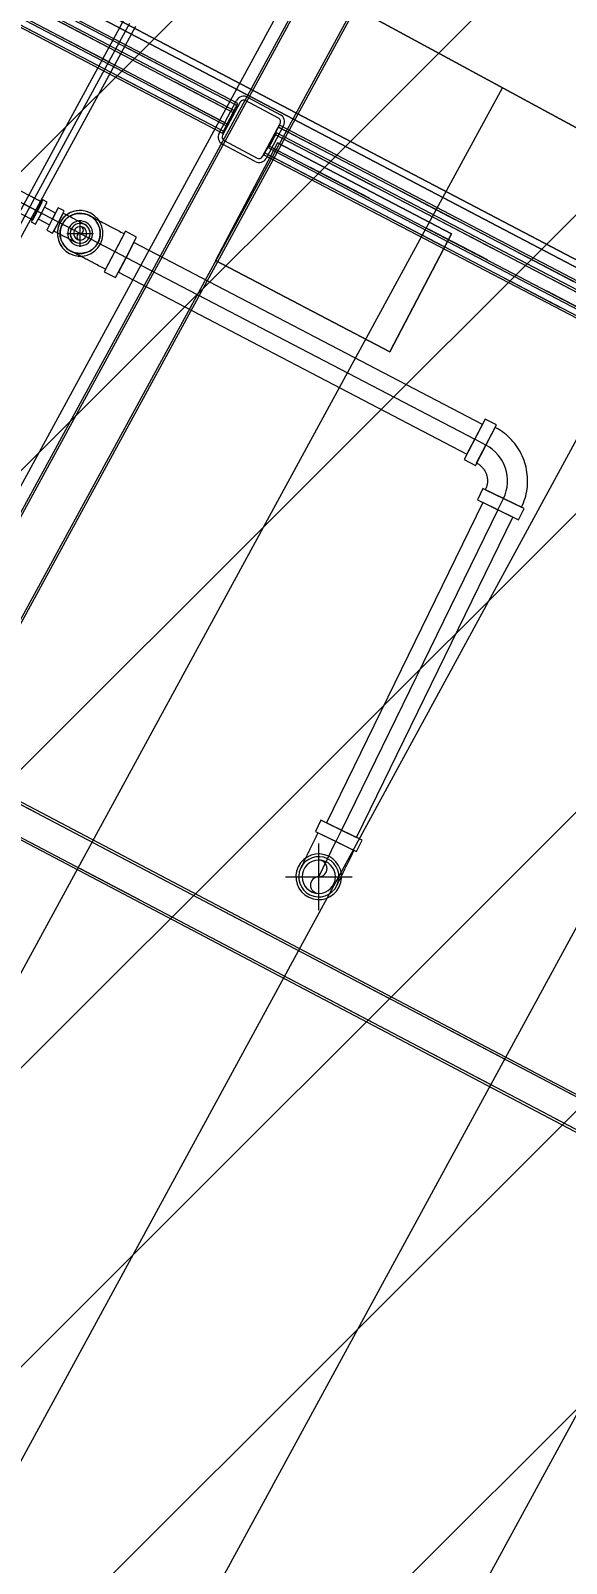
# Model space of a CAD drawing. Header units: metres. Extents: x -207 to 292, y -187 to 169.
# Drawn here: x 12.153 to 12.957, y 96.706 to 99.01 of the extents above; entities that cross this region are included whole.
import ezdxf

# ---------------------------------------------------------------- set-up
doc = ezdxf.new("R2010")
doc.units = ezdxf.units.M
doc.linetypes.add('Hidden', pattern=[0.007144, 0.004763, -0.002381])
for name, color, linetype, lineweight in [('A-FLOR', 7, 'Continuous', 9), ('A-ROOF', 7, 'Continuous', 9), ('A-ROOF-PATT', 7, 'Continuous', 9), ('E-ELEC-EQPM', 7, 'Continuous', 9), ('I-WALL', 7, 'Continuous', 9), ('P-PIPE', 7, 'Continuous', 9), ('P-PIPE-CNTR', 7, 'Continuous', 9), ('S-BEAM', 7, 'Continuous', 9), ('S-COLS', 7, 'Continuous', 9)]:
    doc.layers.add(name, color=color, linetype=linetype, lineweight=lineweight)
doc.layers.add('PR10-ARQ-PL-001-Emplazamiento-C-1_dwg', color=7, linetype='Continuous', lineweight=9, true_color=0x767676)
doc.layers.add('TEXTO', color=5, linetype='Continuous', lineweight=9, true_color=0x0000ff)
doc.styles.add('Arial', font='arial.ttf', dxfattribs={"height": 1.792988})

# ---------------------------------------------------------------- blocks, each defined once
blk = doc.blocks.new('FCA_N_Columna de acero - 80 x 80 mm-2117978-PLANTA EMPLAZAMIENTO ACTUALIZADO')
at = {"layer": 'S-COLS'}
for p, q in [((-0.04, -0.028), (-0.04, 0.028)), ((-0.04, -0.028), (-0.04, 0.028)), ((-0.034, 0.028), (-0.034, -0.028)), ((-0.034, 0.028), (-0.034, -0.028)), ((-0.028, 0.04), (0.028, 0.04)), ((-0.028, 0.04), (0.028, 0.04)), ((0.028, 0.034), (-0.028, 0.034)), ((0.028, 0.034), (-0.028, 0.034)), ((0.034, -0.028), (0.034, 0.028)), ((0.034, -0.028), (0.034, 0.028)), ((0.04, 0.028), (0.04, -0.028)), ((0.04, 0.028), (0.04, -0.028)), ((-0.028, -0.034), (0.028, -0.034)), ((-0.028, -0.034), (0.028, -0.034)), ((0.028, -0.04), (-0.028, -0.04)), ((0.028, -0.04), (-0.028, -0.04))]:
    blk.add_line(p, q, dxfattribs=at)
for centre, radius, start, end in [((-0.028, 0.028), 0.012, 90, 180), ((-0.028, 0.028), 0.012, 90, 180), ((-0.028, 0.028), 0.006, 90, 180), ((-0.028, 0.028), 0.006, 90, 180), ((0.028, 0.028), 0.012, 360, 90), ((0.028, 0.028), 0.012, 360, 90), ((0.028, 0.028), 0.006, 360, 90), ((0.028, 0.028), 0.006, 360, 90), ((-0.028, -0.028), 0.012, 180, 270), ((-0.028, -0.028), 0.012, 180, 270), ((-0.028, -0.028), 0.006, 180, 270), ((-0.028, -0.028), 0.006, 180, 270), ((0.028, -0.028), 0.012, 270, 360), ((0.028, -0.028), 0.006, 270, 360), ((0.028, -0.028), 0.012, 270, 360), ((0.028, -0.028), 0.006, 270, 360)]:
    blk.add_arc(centre, radius, start, end, dxfattribs=at)
blk = doc.blocks.new('M_HSS Rectangular - HSS50_8X25_4X3_2-2119583-PLANTA EMPLAZAMIENTO ACTUALIZADO')
at = {"layer": 'S-BEAM'}
for p, q in [((1.1933, 0.0127), (-1.1918, 0.0127)), ((-1.1918, 0.0127), (-1.1918, 0.00634)), ((-1.1918, 0.0127), (-1.1918, 0.00634)), ((1.1933, 0.00952), (-1.1918, 0.00952)), ((-1.1918, 0.00634), (-1.1918, 0.00952)), ((-1.1918, 0.00634), (-1.1918, 0.00952)), ((-1.1918, -0.00634), (-1.1918, 0.00634)), ((-1.1918, 0.00634), (-1.1918, -0.00634)), ((-1.1918, 0.00634), (-1.1918, -0.00634)), ((-1.1918, -0.00634), (-1.1918, 0.00634)), ((1.1933, 0.00634), (1.1933, 0.0127)), ((1.1933, 0.00634), (1.1933, 0.0127)), ((1.1933, 0.00952), (1.1933, 0.00634)), ((1.1933, 0.00952), (1.1933, 0.00634)), ((1.1933, -0.00634), (1.1933, 0.00634)), ((1.1933, 0.00634), (1.1933, -0.00634)), ((1.1933, 0.00634), (1.1933, -0.00634)), ((1.1933, -0.00634), (1.1933, 0.00634)), ((-1.1918, -0.00634), (-1.1918, -0.0127)), ((-1.1918, -0.00634), (-1.1918, -0.0127)), ((-1.1918, -0.00952), (-1.1918, -0.00634)), ((-1.1918, -0.00952), (-1.1918, -0.00634)), ((-1.1918, -0.00952), (1.1933, -0.00952)), ((-1.1918, -0.0127), (1.1933, -0.0127)), ((1.1933, -0.0127), (1.1933, -0.00634)), ((1.1933, -0.0127), (1.1933, -0.00634)), ((1.1933, -0.00634), (1.1933, -0.00952)), ((1.1933, -0.00634), (1.1933, -0.00952))]:
    blk.add_line(p, q, dxfattribs=at)
at = {"layer": 'S-BEAM', "linetype": 'Hidden'}
for p, q in [((1.1933, 0.00952), (-1.1918, 0.00952)), ((1.1933, -0.00952), (-1.1918, -0.00952))]:
    blk.add_line(p, q, dxfattribs=at)
blk = doc.blocks.new('M_HSS Rectangular - HSS50_8X25_4X3_2-2119609-PLANTA EMPLAZAMIENTO ACTUALIZADO')
at = {"layer": 'S-BEAM'}
for p, q in [((1.18535, 0.0127), (-1.18385, 0.0127)), ((-1.18385, 0.0127), (-1.18385, 0.00634)), ((-1.18385, 0.0127), (-1.18385, 0.00634)), ((1.18535, 0.00952), (-1.18385, 0.00952)), ((-1.18385, 0.00634), (-1.18385, 0.00952)), ((-1.18385, 0.00634), (-1.18385, 0.00952)), ((-1.18385, -0.00634), (-1.18385, 0.00634)), ((-1.18385, 0.00634), (-1.18385, -0.00634)), ((-1.18385, 0.00634), (-1.18385, -0.00634)), ((-1.18385, -0.00634), (-1.18385, 0.00634)), ((1.18535, 0.00634), (1.18535, 0.0127)), ((1.18535, 0.00634), (1.18535, 0.0127)), ((1.18535, 0.00952), (1.18535, 0.00634)), ((1.18535, 0.00952), (1.18535, 0.00634)), ((1.18535, -0.00634), (1.18535, 0.00634)), ((1.18535, 0.00634), (1.18535, -0.00634)), ((1.18535, 0.00634), (1.18535, -0.00634)), ((1.18535, -0.00634), (1.18535, 0.00634)), ((-1.18385, -0.00634), (-1.18385, -0.0127)), ((-1.18385, -0.00634), (-1.18385, -0.0127)), ((-1.18385, -0.00952), (-1.18385, -0.00634)), ((-1.18385, -0.00952), (-1.18385, -0.00634)), ((-1.18385, -0.00952), (1.18535, -0.00952)), ((-1.18385, -0.0127), (1.18535, -0.0127)), ((1.18535, -0.0127), (1.18535, -0.00634)), ((1.18535, -0.0127), (1.18535, -0.00634)), ((1.18535, -0.00634), (1.18535, -0.00952)), ((1.18535, -0.00634), (1.18535, -0.00952))]:
    blk.add_line(p, q, dxfattribs=at)
at = {"layer": 'S-BEAM', "linetype": 'Hidden'}
for p, q in [((1.18535, 0.00952), (-1.18385, 0.00952)), ((1.18535, -0.00952), (-1.18385, -0.00952))]:
    blk.add_line(p, q, dxfattribs=at)
blk = doc.blocks.new('M_HSS Rectangular - HSS50_8X25_4X3_2-2119649-PLANTA EMPLAZAMIENTO ACTUALIZADO')
at = {"layer": 'S-BEAM'}
for p, q in [((1.18005, 0.0127), (-1.17855, 0.0127)), ((-1.17855, 0.0127), (-1.17855, 0.00634)), ((-1.17855, 0.0127), (-1.17855, 0.00634)), ((1.18005, 0.00952), (-1.17855, 0.00952)), ((-1.17855, 0.00634), (-1.17855, 0.00952)), ((-1.17855, 0.00634), (-1.17855, 0.00952)), ((-1.17855, -0.00634), (-1.17855, 0.00634)), ((-1.17855, 0.00634), (-1.17855, -0.00634)), ((-1.17855, 0.00634), (-1.17855, -0.00634)), ((-1.17855, -0.00634), (-1.17855, 0.00634)), ((1.18005, 0.00634), (1.18005, 0.0127)), ((1.18005, 0.00634), (1.18005, 0.0127)), ((1.18005, 0.00952), (1.18005, 0.00634)), ((1.18005, 0.00952), (1.18005, 0.00634)), ((1.18005, -0.00634), (1.18005, 0.00634)), ((1.18005, 0.00634), (1.18005, -0.00634)), ((1.18005, 0.00634), (1.18005, -0.00634)), ((1.18005, -0.00634), (1.18005, 0.00634)), ((-1.17855, -0.00634), (-1.17855, -0.0127)), ((-1.17855, -0.00634), (-1.17855, -0.0127)), ((-1.17855, -0.00952), (-1.17855, -0.00634)), ((-1.17855, -0.00952), (-1.17855, -0.00634)), ((-1.17855, -0.00952), (1.18005, -0.00952)), ((-1.17855, -0.0127), (1.18005, -0.0127)), ((1.18005, -0.0127), (1.18005, -0.00634)), ((1.18005, -0.0127), (1.18005, -0.00634)), ((1.18005, -0.00634), (1.18005, -0.00952)), ((1.18005, -0.00634), (1.18005, -0.00952))]:
    blk.add_line(p, q, dxfattribs=at)
at = {"layer": 'S-BEAM', "linetype": 'Hidden'}
for p, q in [((1.18005, 0.00952), (-1.17855, 0.00952)), ((1.18005, -0.00952), (-1.17855, -0.00952))]:
    blk.add_line(p, q, dxfattribs=at)
blk = doc.blocks.new('M_HSS Rectangular - 8 x 8 cm-2120033-PLANTA EMPLAZAMIENTO ACTUALIZADO')
at = {"layer": 'S-BEAM'}
for p, q in [((10.4025, 100.2494), (9.2461, 98.122)), ((10.4026, 100.2563), (9.2462, 98.1289)), ((10.3997, 100.2509), (10.4026, 100.2563)), ((10.4054, 100.2548), (10.4025, 100.2494)), ((10.4675, 100.2214), (10.4084, 100.2535)), ((10.4085, 100.2538), (10.4676, 100.2216)), ((10.4641, 100.2152), (10.405, 100.2474)), ((10.4052, 100.2476), (10.4643, 100.2155)), ((9.3108, 98.0869), (10.4672, 100.2142)), ((9.3165, 98.0907), (10.4729, 100.2181)), ((10.4672, 100.2142), (10.4701, 100.2196)), ((10.4729, 100.2181), (10.47, 100.2127)), ((9.2462, 98.1289), (9.2433, 98.1236)), ((9.2461, 98.122), (9.249, 98.1274)), ((9.2486, 98.12), (9.3077, 98.0879)), ((9.3079, 98.0881), (9.2488, 98.1203)), ((9.252, 98.1261), (9.3111, 98.094)), ((9.3112, 98.0943), (9.2521, 98.1264)), ((9.3137, 98.0922), (9.3108, 98.0869)), ((9.3136, 98.0853), (9.3165, 98.0907))]:
    blk.add_line(p, q, dxfattribs=at)
for centre, major_axis, start_param, end_param in [((10.4053, 100.2479), (-0.00559, 0.00304), 0, 1.570796), ((10.4053, 100.2479), (-0.00279, 0.00152), 0, 1.570796), ((10.4082, 100.2532), (-0.00559, 0.00304), 4.712389, 6.283185), ((10.4082, 100.2532), (-0.00279, 0.00152), 4.712389, 6.283185), ((10.4644, 100.2157), (-0.00559, 0.00304), 1.570796, 3.141593), ((10.4644, 100.2157), (-0.00279, 0.00152), 1.570796, 3.141593), ((10.4673, 100.2211), (-0.00279, 0.00152), 3.141593, 4.712389), ((10.4673, 100.2211), (-0.00559, 0.00304), 3.141593, 4.712389), ((9.2489, 98.1205), (-0.00559, 0.00304), 0, 1.570796), ((9.2489, 98.1205), (-0.00279, 0.00152), 0, 1.570796), ((9.2518, 98.1259), (-0.00559, 0.00304), 4.712389, 6.283185), ((9.2518, 98.1259), (-0.00279, 0.00152), 4.712389, 6.283185), ((9.308, 98.0884), (-0.00559, 0.00304), 1.570796, 3.141593), ((9.308, 98.0884), (-0.00279, 0.00152), 1.570796, 3.141593), ((9.3109, 98.0938), (-0.00279, 0.00152), 3.141593, 4.712389), ((9.3109, 98.0938), (-0.00559, 0.00304), 3.141593, 4.712389)]:
    blk.add_ellipse(centre, major_axis=major_axis, ratio=0.090789, start_param=start_param, end_param=end_param, dxfattribs=at)
blk = doc.blocks.new('M_HSS Rectangular - 5 x 5 cm-2120838-PLANTA EMPLAZAMIENTO ACTUALIZADO')
at = {"layer": 'S-BEAM'}
for p, q in [((1.18525, 0.025), (-1.18375, 0.025)), ((-1.18375, 0.025), (-1.18375, 0.01864)), ((-1.18375, 0.025), (-1.18375, 0.01864)), ((1.18525, 0.01864), (1.18525, 0.025)), ((1.18525, 0.01864), (1.18525, 0.025)), ((1.18525, 0.02182), (-1.18375, 0.02182)), ((-1.18375, 0.01864), (-1.18375, 0.02182)), ((-1.18375, 0.01864), (-1.18375, 0.02182)), ((-1.18375, -0.01864), (-1.18375, 0.01864)), ((-1.18375, 0.01864), (-1.18375, -0.01864)), ((-1.18375, 0.01864), (-1.18375, -0.01864)), ((-1.18375, -0.01864), (-1.18375, 0.01864)), ((1.18525, 0.02182), (1.18525, 0.01864)), ((1.18525, 0.02182), (1.18525, 0.01864)), ((1.18525, -0.01864), (1.18525, 0.01864)), ((1.18525, 0.01864), (1.18525, -0.01864)), ((1.18525, 0.01864), (1.18525, -0.01864)), ((1.18525, -0.01864), (1.18525, 0.01864)), ((-1.18375, -0.01864), (-1.18375, -0.025)), ((-1.18375, -0.01864), (-1.18375, -0.025)), ((-1.18375, -0.02182), (-1.18375, -0.01864)), ((-1.18375, -0.02182), (-1.18375, -0.01864)), ((-1.18375, -0.02182), (1.18525, -0.02182)), ((1.18525, -0.025), (1.18525, -0.01864)), ((1.18525, -0.025), (1.18525, -0.01864)), ((1.18525, -0.01864), (1.18525, -0.02182)), ((1.18525, -0.01864), (1.18525, -0.02182)), ((-1.18375, -0.025), (1.18525, -0.025))]:
    blk.add_line(p, q, dxfattribs=at)
at = {"layer": 'S-BEAM', "linetype": 'Hidden'}
for p, q in [((1.18525, 0.02182), (-1.18375, 0.02182)), ((1.18525, -0.02182), (-1.18375, -0.02182))]:
    blk.add_line(p, q, dxfattribs=at)
blk = doc.blocks.new('M_HSS Rectangular - 5 x 5 cm-2120839-PLANTA EMPLAZAMIENTO ACTUALIZADO')
at = {"layer": 'S-BEAM'}
for p, q in [((1.1932, 0.025), (-1.1917, 0.025)), ((-1.1917, 0.025), (-1.1917, 0.01864)), ((-1.1917, 0.025), (-1.1917, 0.01864)), ((1.1932, 0.01864), (1.1932, 0.025)), ((1.1932, 0.01864), (1.1932, 0.025)), ((1.1932, 0.02182), (-1.1917, 0.02182)), ((-1.1917, 0.01864), (-1.1917, 0.02182)), ((-1.1917, 0.01864), (-1.1917, 0.02182)), ((-1.1917, -0.01864), (-1.1917, 0.01864)), ((-1.1917, 0.01864), (-1.1917, -0.01864)), ((-1.1917, 0.01864), (-1.1917, -0.01864)), ((-1.1917, -0.01864), (-1.1917, 0.01864)), ((1.1932, 0.02182), (1.1932, 0.01864)), ((1.1932, 0.02182), (1.1932, 0.01864)), ((1.1932, -0.01864), (1.1932, 0.01864)), ((1.1932, 0.01864), (1.1932, -0.01864)), ((1.1932, 0.01864), (1.1932, -0.01864)), ((1.1932, -0.01864), (1.1932, 0.01864)), ((-1.1917, -0.01864), (-1.1917, -0.025)), ((-1.1917, -0.01864), (-1.1917, -0.025)), ((-1.1917, -0.02182), (-1.1917, -0.01864)), ((-1.1917, -0.02182), (-1.1917, -0.01864)), ((-1.1917, -0.02182), (1.1932, -0.02182)), ((1.1932, -0.025), (1.1932, -0.01864)), ((1.1932, -0.025), (1.1932, -0.01864)), ((1.1932, -0.01864), (1.1932, -0.02182)), ((1.1932, -0.01864), (1.1932, -0.02182)), ((-1.1917, -0.025), (1.1932, -0.025))]:
    blk.add_line(p, q, dxfattribs=at)
at = {"layer": 'S-BEAM', "linetype": 'Hidden'}
for p, q in [((1.1932, 0.02182), (-1.1917, 0.02182)), ((1.1932, -0.02182), (-1.1917, -0.02182))]:
    blk.add_line(p, q, dxfattribs=at)
blk = doc.blocks.new('M_HSS Rectangular - 5 x 5 cm-2120841-PLANTA EMPLAZAMIENTO ACTUALIZADO')
at = {"layer": 'S-BEAM'}
for p, q in [((1.17995, 0.025), (-1.17855, 0.025)), ((-1.17855, 0.025), (-1.17855, 0.01864)), ((-1.17855, 0.025), (-1.17855, 0.01864)), ((1.17995, 0.01864), (1.17995, 0.025)), ((1.17995, 0.01864), (1.17995, 0.025)), ((1.17995, 0.02182), (-1.17855, 0.02182)), ((-1.17855, 0.01864), (-1.17855, 0.02182)), ((-1.17855, 0.01864), (-1.17855, 0.02182)), ((-1.17855, -0.01864), (-1.17855, 0.01864)), ((-1.17855, 0.01864), (-1.17855, -0.01864)), ((-1.17855, 0.01864), (-1.17855, -0.01864)), ((-1.17855, -0.01864), (-1.17855, 0.01864)), ((1.17995, 0.02182), (1.17995, 0.01864)), ((1.17995, 0.02182), (1.17995, 0.01864)), ((1.17995, -0.01864), (1.17995, 0.01864)), ((1.17995, 0.01864), (1.17995, -0.01864)), ((1.17995, 0.01864), (1.17995, -0.01864)), ((1.17995, -0.01864), (1.17995, 0.01864)), ((-1.17855, -0.01864), (-1.17855, -0.025)), ((-1.17855, -0.01864), (-1.17855, -0.025)), ((-1.17855, -0.02182), (-1.17855, -0.01864)), ((-1.17855, -0.02182), (-1.17855, -0.01864)), ((-1.17855, -0.02182), (1.17995, -0.02182)), ((1.17995, -0.025), (1.17995, -0.01864)), ((1.17995, -0.025), (1.17995, -0.01864)), ((1.17995, -0.01864), (1.17995, -0.02182)), ((1.17995, -0.01864), (1.17995, -0.02182)), ((-1.17855, -0.025), (1.17995, -0.025))]:
    blk.add_line(p, q, dxfattribs=at)
at = {"layer": 'S-BEAM', "linetype": 'Hidden'}
for p, q in [((1.17995, 0.02182), (-1.17855, 0.02182)), ((1.17995, -0.02182), (-1.17855, -0.02182))]:
    blk.add_line(p, q, dxfattribs=at)
blk = doc.blocks.new('M_HSS Rectangular - 5 x 5 cm-2120751-PLANTA EMPLAZAMIENTO ACTUALIZADO')
at = {"layer": 'S-BEAM'}
for p, q in [((1.21435, 0.025), (-1.21435, 0.025)), ((-1.21435, 0.025), (-1.21435, 0.01864)), ((-1.21435, 0.025), (-1.21435, 0.01864)), ((1.21435, 0.01864), (1.21435, 0.025)), ((1.21435, 0.01864), (1.21435, 0.025)), ((1.21435, 0.02182), (-1.21435, 0.02182)), ((-1.21435, 0.01864), (-1.21435, 0.02182)), ((-1.21435, 0.01864), (-1.21435, 0.02182)), ((-1.21435, -0.01864), (-1.21435, 0.01864)), ((-1.21435, 0.01864), (-1.21435, -0.01864)), ((-1.21435, 0.01864), (-1.21435, -0.01864)), ((-1.21435, -0.01864), (-1.21435, 0.01864)), ((1.21435, 0.02182), (1.21435, 0.01864)), ((1.21435, 0.02182), (1.21435, 0.01864)), ((1.21435, -0.01864), (1.21435, 0.01864)), ((1.21435, 0.01864), (1.21435, -0.01864)), ((1.21435, 0.01864), (1.21435, -0.01864)), ((1.21435, -0.01864), (1.21435, 0.01864)), ((-1.21435, -0.01864), (-1.21435, -0.025)), ((-1.21435, -0.01864), (-1.21435, -0.025)), ((-1.21435, -0.02182), (-1.21435, -0.01864)), ((-1.21435, -0.02182), (-1.21435, -0.01864)), ((-1.21435, -0.02182), (1.21435, -0.02182)), ((1.21435, -0.025), (1.21435, -0.01864)), ((1.21435, -0.025), (1.21435, -0.01864)), ((1.21435, -0.01864), (1.21435, -0.02182)), ((1.21435, -0.01864), (1.21435, -0.02182)), ((-1.21435, -0.025), (1.21435, -0.025))]:
    blk.add_line(p, q, dxfattribs=at)
at = {"layer": 'S-BEAM', "linetype": 'Hidden'}
for p, q in [((1.21435, 0.02182), (-1.21435, 0.02182)), ((1.21435, -0.02182), (-1.21435, -0.02182))]:
    blk.add_line(p, q, dxfattribs=at)
blk = doc.blocks.new('Plastico - Codo - PL - Codo-V78-PLANTA EMPLAZAMIENTO ACTUALIZADO')
at = {"layer": 'P-PIPE'}
for p, q in [((12.1942, 98.7432), (12.1855, 98.7266)), ((12.203, 98.7386), (12.1942, 98.7432)), ((12.1943, 98.7219), (12.203, 98.7386)), ((12.2013, 98.7352), (12.1943, 98.7219)), ((12.1855, 98.7266), (12.1768, 98.7099)), ((12.1768, 98.7099), (12.1856, 98.7053)), ((12.1856, 98.7053), (12.1943, 98.7219)), ((12.1943, 98.7219), (12.1874, 98.7087))]:
    blk.add_line(p, q, dxfattribs=at)
at = {"layer": 'P-PIPE', "flags": 128}
for points in [[(12.2339, 98.7181), (12.2339, 98.7181), (12.2338, 98.7182), (12.2337, 98.7183), (12.2335, 98.7183), (12.2332, 98.7185), (12.233, 98.7186), (12.2326, 98.7188), (12.2322, 98.719), (12.2318, 98.7192), (12.2313, 98.7195), (12.2308, 98.7198), (12.2302, 98.7201), (12.2296, 98.7204), (12.2289, 98.7207), (12.2282, 98.7211), (12.2274, 98.7215), (12.2266, 98.7219), (12.2258, 98.7224), (12.2249, 98.7228), (12.224, 98.7233), (12.223, 98.7238), (12.2221, 98.7243), (12.221, 98.7249), (12.22, 98.7254), (12.2189, 98.726), (12.2178, 98.7265), (12.2166, 98.7271), (12.2155, 98.7278), (12.2143, 98.7284), (12.2131, 98.729), (12.2119, 98.7296), (12.2106, 98.7303), (12.2094, 98.7309), (12.2081, 98.7316), (12.2068, 98.7323), (12.2055, 98.733), (12.2042, 98.7336), (12.2029, 98.7343), (12.2016, 98.735), (12.2013, 98.7352)], [(12.1874, 98.7087), (12.1887, 98.708), (12.19, 98.7073), (12.1913, 98.7066), (12.1926, 98.706), (12.1939, 98.7053), (12.1952, 98.7046), (12.1964, 98.704), (12.1977, 98.7033), (12.1989, 98.7027), (12.2001, 98.702), (12.2013, 98.7014), (12.2025, 98.7008), (12.2036, 98.7002), (12.2047, 98.6996), (12.2058, 98.6991), (12.2069, 98.6985), (12.2079, 98.698), (12.2089, 98.6974), (12.2099, 98.6969), (12.2108, 98.6964), (12.2117, 98.696), (12.2126, 98.6955), (12.2134, 98.6951), (12.2141, 98.6947), (12.2149, 98.6943), (12.2156, 98.694), (12.2162, 98.6936), (12.2168, 98.6933), (12.2173, 98.693), (12.2178, 98.6928), (12.2183, 98.6926), (12.2187, 98.6923), (12.219, 98.6922), (12.2193, 98.692), (12.2196, 98.6919), (12.2198, 98.6918), (12.2199, 98.6917), (12.22, 98.6917), (12.22, 98.6916)]]:
    blk.add_lwpolyline(points, dxfattribs=at)
at = {"layer": 'P-PIPE'}
for radius, start, end in [(0.0188, 152.4113, 332.4113), (0.0188, 152.4113, 332.4113), (0.0188, 332.4113, 152.4113), (0.0188, 332.4113, 152.4113), (0.015, 152.4113, 332.4113), (0.0149, 332.4113, 152.4113)]:
    blk.add_arc((12.227, 98.7049), radius, start, end, dxfattribs=at)
blk = doc.blocks.new('Plastico - Codo - PL - Codo-2167940-PLANTA EMPLAZAMIENTO ACTUALIZADO')
at = {"layer": 'P-PIPE'}
for p, q in [((12.2949, 98.7081), (12.279, 98.6777)), ((12.3118, 98.6993), (12.2949, 98.7081)), ((12.293, 98.7044), (12.279, 98.6777)), ((12.2959, 98.6688), (12.3118, 98.6993)), ((12.279, 98.6777), (12.2631, 98.6473)), ((12.279, 98.6777), (12.2651, 98.6509)), ((12.28, 98.6384), (12.2959, 98.6688)), ((12.2631, 98.6473), (12.28, 98.6384))]:
    blk.add_line(p, q, dxfattribs=at)
at = {"layer": 'P-PIPE', "flags": 128}
for points in [[(12.2002, 98.7188), (12.2008, 98.7199), (12.2014, 98.7209), (12.2021, 98.7219), (12.2028, 98.7229), (12.2035, 98.7239), (12.2043, 98.7248), (12.2051, 98.7257), (12.206, 98.7265), (12.2069, 98.7274), (12.2078, 98.7282), (12.2087, 98.7289), (12.2097, 98.7296), (12.2107, 98.7303), (12.2117, 98.7309), (12.2128, 98.7315), (12.2139, 98.732), (12.215, 98.7326), (12.2161, 98.733), (12.2172, 98.7334), (12.2184, 98.7338), (12.2195, 98.7341), (12.2207, 98.7344), (12.2219, 98.7346), (12.2231, 98.7348), (12.2243, 98.7349), (12.2255, 98.735), (12.2267, 98.735), (12.2279, 98.735), (12.2291, 98.735), (12.2303, 98.7349), (12.2315, 98.7347), (12.2327, 98.7345), (12.2339, 98.7342), (12.235, 98.7339), (12.2362, 98.7336), (12.2373, 98.7332), (12.2385, 98.7328), (12.2396, 98.7323), (12.2406, 98.7318), (12.2409, 98.7316)], [(12.2409, 98.7316), (12.242, 98.731), (12.243, 98.7304), (12.244, 98.7297), (12.245, 98.729), (12.246, 98.7283), (12.2469, 98.7275), (12.2478, 98.7267), (12.2486, 98.7259), (12.2495, 98.725), (12.2502, 98.7241), (12.251, 98.7231), (12.2517, 98.7221), (12.2524, 98.7211), (12.253, 98.7201), (12.2536, 98.7191), (12.2541, 98.718), (12.2546, 98.7169), (12.2551, 98.7158), (12.2555, 98.7146), (12.2559, 98.7135), (12.2562, 98.7123), (12.2565, 98.7111), (12.2567, 98.71), (12.2569, 98.7088), (12.257, 98.7076), (12.2571, 98.7064), (12.2571, 98.7052), (12.2571, 98.704), (12.2571, 98.7027), (12.2569, 98.7015), (12.2568, 98.7004), (12.2566, 98.6992), (12.2563, 98.698), (12.256, 98.6968), (12.2557, 98.6957), (12.2553, 98.6945), (12.2549, 98.6934), (12.2544, 98.6923), (12.2539, 98.6912), (12.2537, 98.6909)], [(12.2409, 98.7316), (12.241, 98.7316), (12.2411, 98.7315), (12.2413, 98.7314), (12.2416, 98.7313), (12.242, 98.7311), (12.2424, 98.7308), (12.243, 98.7306), (12.2436, 98.7302), (12.2443, 98.7299), (12.245, 98.7295), (12.2459, 98.729), (12.2468, 98.7285), (12.2478, 98.728), (12.2489, 98.7275), (12.25, 98.7269), (12.2512, 98.7262), (12.2525, 98.7256), (12.2539, 98.7249), (12.2553, 98.7241), (12.2567, 98.7234), (12.2583, 98.7226), (12.2598, 98.7217), (12.2615, 98.7209), (12.2631, 98.72), (12.2649, 98.7191), (12.2666, 98.7182), (12.2685, 98.7172), (12.2703, 98.7163), (12.2722, 98.7153), (12.2741, 98.7143), (12.2761, 98.7132), (12.2781, 98.7122), (12.2801, 98.7112), (12.2821, 98.7101), (12.2842, 98.709), (12.2862, 98.708), (12.2883, 98.7069), (12.2904, 98.7058), (12.2924, 98.7047), (12.293, 98.7044)], [(12.213, 98.6781), (12.2119, 98.6787), (12.2109, 98.6793), (12.2099, 98.68), (12.2089, 98.6807), (12.208, 98.6815), (12.207, 98.6822), (12.2062, 98.683), (12.2053, 98.6839), (12.2045, 98.6848), (12.2037, 98.6857), (12.2029, 98.6866), (12.2022, 98.6876), (12.2016, 98.6886), (12.2009, 98.6896), (12.2003, 98.6907), (12.1998, 98.6918), (12.1993, 98.6929), (12.1988, 98.694), (12.1984, 98.6951), (12.1981, 98.6963), (12.1977, 98.6974), (12.1975, 98.6986), (12.1972, 98.6998), (12.1971, 98.701), (12.1969, 98.7022), (12.1968, 98.7034), (12.1968, 98.7046), (12.1968, 98.7058), (12.1969, 98.707), (12.197, 98.7082), (12.1971, 98.7094), (12.1974, 98.7106), (12.1976, 98.7118), (12.1979, 98.7129), (12.1983, 98.7141), (12.1986, 98.7152), (12.1991, 98.7164), (12.1996, 98.7175), (12.2001, 98.7186), (12.2002, 98.7188)], [(12.2537, 98.6909), (12.2531, 98.6899), (12.2525, 98.6888), (12.2518, 98.6878), (12.2511, 98.6868), (12.2504, 98.6859), (12.2496, 98.685), (12.2488, 98.6841), (12.248, 98.6832), (12.2471, 98.6824), (12.2462, 98.6816), (12.2452, 98.6809), (12.2442, 98.6801), (12.2432, 98.6795), (12.2422, 98.6788), (12.2411, 98.6783), (12.2401, 98.6777), (12.239, 98.6772), (12.2379, 98.6768), (12.2367, 98.6763), (12.2356, 98.676), (12.2344, 98.6756), (12.2332, 98.6754), (12.2321, 98.6751), (12.2309, 98.675), (12.2297, 98.6748), (12.2285, 98.6748), (12.2272, 98.6747), (12.226, 98.6747), (12.2248, 98.6748), (12.2236, 98.6749), (12.2224, 98.6751), (12.2213, 98.6753), (12.2201, 98.6755), (12.2189, 98.6758), (12.2177, 98.6762), (12.2166, 98.6766), (12.2155, 98.677), (12.2144, 98.6775), (12.2133, 98.678), (12.213, 98.6781)], [(12.2651, 98.6509), (12.263, 98.652), (12.2609, 98.6531), (12.2588, 98.6542), (12.2568, 98.6553), (12.2547, 98.6563), (12.2527, 98.6574), (12.2507, 98.6585), (12.2487, 98.6595), (12.2467, 98.6605), (12.2448, 98.6615), (12.2429, 98.6625), (12.241, 98.6635), (12.2392, 98.6645), (12.2374, 98.6654), (12.2357, 98.6663), (12.234, 98.6672), (12.2323, 98.668), (12.2307, 98.6689), (12.2292, 98.6697), (12.2277, 98.6705), (12.2263, 98.6712), (12.2249, 98.6719), (12.2236, 98.6726), (12.2224, 98.6732), (12.2213, 98.6738), (12.2202, 98.6744), (12.2191, 98.6749), (12.2182, 98.6754), (12.2173, 98.6759), (12.2165, 98.6763), (12.2158, 98.6767), (12.2152, 98.677), (12.2146, 98.6773), (12.2142, 98.6775), (12.2138, 98.6778), (12.2134, 98.6779), (12.2132, 98.678), (12.2131, 98.6781), (12.213, 98.6781)]]:
    blk.add_lwpolyline(points, dxfattribs=at)
at = {"layer": 'P-PIPE'}
for radius, start, end in [(0.0343, 332.4113, 152.4113), (0.0343, 332.4113, 152.4113), (0.0302, 332.4113, 152.4113), (0.0343, 152.4113, 332.4113), (0.0343, 152.4113, 332.4113), (0.0302, 152.4113, 332.4113)]:
    blk.add_arc((12.227, 98.7049), radius, start, end, dxfattribs=at)
blk = doc.blocks.new('Plastico - Codo - PL - Codo-2167941-PLANTA EMPLAZAMIENTO ACTUALIZADO')
at = {"layer": 'P-PIPE'}
for p, q in [((-0.0321, 0.0787), (-0.0327, 0.0597)), ((0.0365, 0.0768), (-0.0321, 0.0787)), ((0.0365, 0.0768), (-0.0321, 0.0787)), ((0.0359, 0.0578), (0.0365, 0.0768)), ((-0.0327, 0.0597), (0.0359, 0.0578)), ((-0.0327, 0.0597), (0.0359, 0.0578)), ((-0.0285, 0.0596), (0.0318, 0.0579)), ((-0.0285, 0.0596), (0.0318, 0.0579)), ((-0.0588, 0.0343), (-0.0778, 0.0343)), ((-0.0778, 0.0343), (-0.0778, -0.0343)), ((-0.0778, 0.0343), (-0.0778, -0.0343)), ((-0.0588, -0.0343), (-0.0588, 0.0343)), ((-0.0588, -0.0343), (-0.0588, 0.0343)), ((-0.0588, 0.0302), (-0.0588, -0.0302)), ((-0.0588, 0.0302), (-0.0588, -0.0302)), ((-0.0778, -0.0343), (-0.0588, -0.0343))]:
    blk.add_line(p, q, dxfattribs=at)
at = {"layer": 'P-PIPE', "flags": 128}
for points in [[(-0.0285, 0.0596), (-0.0286, 0.0584), (-0.0287, 0.0572), (-0.0288, 0.056), (-0.029, 0.0548), (-0.0293, 0.0536), (-0.0296, 0.0524), (-0.0299, 0.0512), (-0.0303, 0.0501), (-0.0308, 0.049), (-0.0312, 0.0479), (-0.0318, 0.0468), (-0.0323, 0.0457), (-0.0329, 0.0447), (-0.0336, 0.0436), (-0.0343, 0.0426), (-0.035, 0.0417), (-0.0358, 0.0407), (-0.0366, 0.0398), (-0.0374, 0.039), (-0.0383, 0.0381), (-0.0392, 0.0373), (-0.0401, 0.0366), (-0.0411, 0.0358), (-0.0421, 0.0352), (-0.0431, 0.0345), (-0.0442, 0.0339), (-0.0452, 0.0333), (-0.0463, 0.0328), (-0.0474, 0.0324), (-0.0486, 0.0319), (-0.0497, 0.0315), (-0.0509, 0.0312), (-0.0521, 0.0309), (-0.0532, 0.0307), (-0.0544, 0.0305), (-0.0556, 0.0303), (-0.0568, 0.0302), (-0.0581, 0.0302), (-0.0588, 0.0302)], [(-0.0588, -0.0302), (-0.0551, -0.0301), (-0.0515, -0.0299), (-0.0479, -0.0295), (-0.0443, -0.029), (-0.0408, -0.0284), (-0.0372, -0.0276), (-0.0337, -0.0266), (-0.0303, -0.0256), (-0.0268, -0.0244), (-0.0235, -0.023), (-0.0202, -0.0215), (-0.0169, -0.0199), (-0.0138, -0.0182), (-0.0106, -0.0163), (-0.0076, -0.0143), (-0.0047, -0.0122), (-0.0018, -0.01), (0.001, -0.0077), (0.0036, -0.0052), (0.0062, -0.0027), (0.0087, 0), (0.0111, 0.0027), (0.0133, 0.0055), (0.0154, 0.0085), (0.0175, 0.0115), (0.0194, 0.0146), (0.0211, 0.0177), (0.0228, 0.0209), (0.0243, 0.0242), (0.0257, 0.0276), (0.0269, 0.031), (0.028, 0.0344), (0.029, 0.0379), (0.0298, 0.0415), (0.0305, 0.045), (0.031, 0.0486), (0.0314, 0.0522), (0.0317, 0.0558), (0.0318, 0.0579)]]:
    blk.add_lwpolyline(points, dxfattribs=at)
blk = doc.blocks.new('Plastico - Codo - PL - Codo-V81-PLANTA EMPLAZAMIENTO ACTUALIZADO')
at = {"layer": 'P-PIPE'}
for p, q in [((12.5885, 97.8229), (12.5801, 97.8058)), ((12.6193, 97.8079), (12.5885, 97.8229)), ((12.6502, 97.7928), (12.6193, 97.8079)), ((12.5801, 97.8058), (12.611, 97.7907)), ((12.611, 97.7907), (12.5839, 97.804)), ((12.611, 97.7907), (12.6418, 97.7757)), ((12.6381, 97.7775), (12.611, 97.7907)), ((12.6418, 97.7757), (12.6502, 97.7928))]:
    blk.add_line(p, q, dxfattribs=at)
at = {"layer": 'P-PIPE', "flags": 128}
for points in [[(12.5839, 97.804), (12.5828, 97.8019), (12.5818, 97.7997), (12.5808, 97.7976), (12.5797, 97.7956), (12.5787, 97.7935), (12.5777, 97.7914), (12.5767, 97.7894), (12.5757, 97.7874), (12.5748, 97.7854), (12.5738, 97.7834), (12.5729, 97.7815), (12.572, 97.7796), (12.5711, 97.7777), (12.5702, 97.7759), (12.5693, 97.7742), (12.5685, 97.7724), (12.5677, 97.7708), (12.5669, 97.7691), (12.5661, 97.7676), (12.5654, 97.7661), (12.5647, 97.7646), (12.564, 97.7633), (12.5634, 97.762), (12.5628, 97.7607), (12.5622, 97.7595), (12.5616, 97.7584), (12.5611, 97.7574), (12.5607, 97.7564), (12.5602, 97.7556), (12.5598, 97.7548), (12.5595, 97.754), (12.5592, 97.7534), (12.5589, 97.7528), (12.5587, 97.7523), (12.5585, 97.7519), (12.5583, 97.7516), (12.5582, 97.7514), (12.5581, 97.7512), (12.5581, 97.7512)], [(12.6123, 97.7247), (12.6123, 97.7248), (12.6124, 97.7249), (12.6125, 97.7251), (12.6126, 97.7254), (12.6128, 97.7258), (12.6131, 97.7262), (12.6133, 97.7268), (12.6136, 97.7274), (12.614, 97.7281), (12.6143, 97.7289), (12.6148, 97.7297), (12.6152, 97.7307), (12.6157, 97.7317), (12.6163, 97.7328), (12.6168, 97.7339), (12.6174, 97.7352), (12.618, 97.7365), (12.6187, 97.7378), (12.6194, 97.7392), (12.6201, 97.7407), (12.6209, 97.7423), (12.6217, 97.7439), (12.6225, 97.7455), (12.6233, 97.7472), (12.6242, 97.749), (12.625, 97.7508), (12.6259, 97.7526), (12.6269, 97.7545), (12.6278, 97.7564), (12.6287, 97.7584), (12.6297, 97.7604), (12.6307, 97.7624), (12.6317, 97.7644), (12.6327, 97.7665), (12.6337, 97.7685), (12.6347, 97.7706), (12.6357, 97.7727), (12.6368, 97.7748), (12.6378, 97.777), (12.6381, 97.7775)]]:
    blk.add_lwpolyline(points, dxfattribs=at)
at = {"layer": 'P-PIPE'}
for radius, start, end in [(0.0343, 64, 244), (0.0343, 64, 244), (0.0302, 64, 244), (0.0343, 244, 64), (0.0343, 244, 64), (0.0302, 244, 64)]:
    blk.add_arc((12.5852, 97.7379), radius, start, end, dxfattribs=at)
blk = doc.blocks.new('Plastico - Reducción - PL - Reducción-2167946-PLANTA EMPLAZAMIENTO ACTUALIZADO')
at = {"layer": 'P-PIPE'}
for radius, start, end in [(0.0343, 62.4113, 242.4113), (0.0343, 62.4113, 242.4113), (0.0302, 62.4113, 242.4113), (0.0343, 242.4113, 62.4113), (0.0343, 242.4113, 62.4113), (0.0302, 242.4113, 62.4113), (0.0188, 152.4113, 332.4113), (0.0188, 152.4113, 332.4113), (0.0188, 332.4113, 152.4113), (0.0188, 332.4113, 152.4113), (0.0149, 62.4113, 242.4113), (0.015, 242.4113, 62.4113)]:
    blk.add_arc((12.227, 98.7049), radius, start, end, dxfattribs=at)
blk = doc.blocks.new('Mod-Gen-Tablero electrico 01 - Mod-Gen-Tablero electrico 01-2181935-PLANTA EMPLAZAMIENTO ACTUALIZADO')
at = {"layer": 'E-ELEC-EQPM'}
for p, q in [((0.1476, 0), (-0.1476, 0)), ((-0.1476, 0), (0.1476, 0)), ((-0.1476, 0), (-0.1476, -0.2)), ((-0.1476, 0), (-0.1476, -0.2)), ((0.1476, -0.2), (0.1476, 0)), ((0.1476, 0), (0.1476, -0.2)), ((0.1476, -0.2), (-0.1476, -0.2)), ((-0.1476, -0.2), (0.1476, -0.2)), ((-0.0934, -0.2), (-0.0654, -0.2)), ((-0.0634, -0.2), (-0.0354, -0.2)), ((0.0383, -0.2), (0.0663, -0.2)), ((0.0683, -0.2), (0.0963, -0.2))]:
    blk.add_line(p, q, dxfattribs=at)
blk = doc.blocks.new('YADRAN_LASQUEMAS_ARQ_MO_006_E02_rvt-1-PLANTA EMPLAZAMIENTO ACTUALIZADO')
at = {"layer": 'A-ROOF-PATT', "true_color": 0x008040}
h = blk.add_hatch(dxfattribs=at)
h.set_pattern_fill('FP_66', color=116, style=0, pattern_type=2)
h.set_pattern_definition([(241.477, (-33.576, 19.343), (0.3075189, -0.167129), [])])
h.paths.add_polyline_path([(13.5961, 95.6397), (14.8063, 97.8664), (10.4058, 100.2581), (9.1956, 98.0313)])
at = {"layer": 'A-FLOR'}
for p, q in [((10.2933, 100.0608), (14.6986, 97.7465)), ((14.6986, 97.7465), (10.2933, 100.0608))]:
    blk.add_line(p, q, dxfattribs=at)
at = {"layer": 'A-ROOF'}
for p, q in [((14.8063, 97.8664), (10.4058, 100.2581)), ((10.4058, 100.2581), (14.8063, 97.8664))]:
    blk.add_line(p, q, dxfattribs=at)
at = {"layer": 'I-WALL'}
for p, q in [((10.2981, 100.0696), (14.7122, 97.7506)), ((14.7122, 97.7506), (10.2981, 100.0696)), ((10.2933, 100.0608), (14.6986, 97.7465)), ((14.7074, 97.7418), (10.2933, 100.0608))]:
    blk.add_line(p, q, dxfattribs=at)
at = {"layer": 'P-PIPE'}
for p, q in [((12.2928, 99.0257), (12.0606, 98.5985)), ((12.0782, 98.589), (12.3104, 99.0162)), ((12.1689, 98.7521), (12.1224, 98.7764)), ((12.1707, 98.7555), (12.1619, 98.7389)), ((12.1774, 98.752), (12.1707, 98.7555)), ((12.1086, 98.7499), (12.155, 98.7256)), ((12.1619, 98.7389), (12.1532, 98.7222)), ((12.1619, 98.7389), (12.155, 98.7256)), ((12.156, 98.7251), (12.1629, 98.7383)), ((12.16, 98.7187), (12.1687, 98.7353)), ((12.1689, 98.7521), (12.1619, 98.7389)), ((12.1629, 98.7383), (12.1699, 98.7516)), ((12.1687, 98.7353), (12.1641, 98.7265)), ((12.1687, 98.7353), (12.1641, 98.7265)), ((12.1687, 98.7353), (12.1774, 98.752)), ((12.1733, 98.7442), (12.1687, 98.7353)), ((12.1733, 98.7442), (12.1687, 98.7353)), ((12.1901, 98.7354), (12.1733, 98.7442)), ((12.1855, 98.7266), (12.1901, 98.7354)), ((12.1855, 98.7266), (12.1901, 98.7354)), ((12.1532, 98.7222), (12.16, 98.7187)), ((12.1641, 98.7265), (12.1808, 98.7177)), ((12.1808, 98.7177), (12.1855, 98.7266)), ((12.1808, 98.7177), (12.1855, 98.7266)), ((12.3075, 98.691), (12.2959, 98.6688)), ((12.3075, 98.691), (12.2959, 98.6688)), ((12.8309, 98.4175), (12.3075, 98.691)), ((12.2959, 98.6688), (12.2843, 98.6467)), ((12.2959, 98.6688), (12.2843, 98.6467)), ((12.2843, 98.6467), (12.8077, 98.3732)), ((12.8193, 98.3954), (12.8309, 98.4175)), ((12.8193, 98.3954), (12.8309, 98.4175)), ((12.8077, 98.3732), (12.8193, 98.3954)), ((12.8077, 98.3732), (12.8193, 98.3954)), ((12.8317, 98.3004), (12.5968, 97.8188)), ((12.8542, 98.2894), (12.8317, 98.3004)), ((12.8542, 98.2894), (12.8317, 98.3004)), ((12.6418, 97.7969), (12.8766, 98.2784)), ((12.8766, 98.2784), (12.8542, 98.2894)), ((12.8766, 98.2784), (12.8542, 98.2894)), ((12.5968, 97.8188), (12.6193, 97.8079)), ((12.5968, 97.8188), (12.6193, 97.8079)), ((12.6193, 97.8079), (12.6418, 97.7969)), ((12.6193, 97.8079), (12.6418, 97.7969))]:
    blk.add_line(p, q, dxfattribs=at)
at = {"layer": 'P-PIPE', "flags": 128}
for points in [[(12.1699, 98.7516), (12.1686, 98.7522), (12.1674, 98.7529), (12.1662, 98.7535), (12.165, 98.7541), (12.1638, 98.7548), (12.1626, 98.7554), (12.1614, 98.756), (12.1602, 98.7566), (12.159, 98.7572), (12.1579, 98.7578), (12.1568, 98.7584), (12.1557, 98.759), (12.1546, 98.7596), (12.1535, 98.7601), (12.1525, 98.7607)], [(12.152, 98.7272), (12.1532, 98.7265), (12.1545, 98.7259), (12.1557, 98.7253), (12.156, 98.7251)]]:
    blk.add_lwpolyline(points, dxfattribs=at)
at = {"layer": 'P-PIPE', "color": 96, "true_color": 0x007f00}
for centre, radius, start, end in [((12.227, 98.7049), 0.01, 0, 180), ((12.227, 98.7099), 0.005, 270, 90), ((12.227, 98.7049), 0.01, 180, 0), ((12.227, 98.6999), 0.005, 90, 270), ((12.5852, 97.7379), 0.025, 0, 180), ((12.5852, 97.7504), 0.0125, 270, 90), ((12.5852, 97.7379), 0.025, 180, 0), ((12.5852, 97.7254), 0.0125, 90, 270)]:
    blk.add_arc(centre, radius, start, end, dxfattribs=at)
at = {"layer": 'P-PIPE-CNTR'}
for p, q in [((12.0694, 98.5937), (12.3016, 99.0209)), ((12.0694, 98.5937), (12.3016, 99.0209)), ((12.1619, 98.7389), (12.1155, 98.7631)), ((12.1322, 98.7544), (12.1629, 98.7383)), ((12.1619, 98.7389), (12.1687, 98.7353)), ((12.1687, 98.7353), (12.1855, 98.7266)), ((12.1855, 98.7266), (12.1943, 98.7219)), ((12.227, 98.7049), (12.1943, 98.7219)), ((12.227, 98.6849), (12.227, 98.7249)), ((12.207, 98.7049), (12.247, 98.7049)), ((12.227, 98.7049), (12.279, 98.6777)), ((12.279, 98.6777), (12.2959, 98.6688)), ((12.2959, 98.6688), (12.8193, 98.3954)), ((12.2959, 98.6688), (12.8193, 98.3954)), ((12.8362, 98.3865), (12.8193, 98.3954)), ((12.8542, 98.2894), (12.8625, 98.3065)), ((12.8542, 98.2894), (12.6193, 97.8079)), ((12.8542, 98.2894), (12.6193, 97.8079)), ((12.6193, 97.8079), (12.611, 97.7907)), ((12.5852, 97.7379), (12.611, 97.7907)), ((12.5852, 97.6879), (12.5852, 97.7879)), ((12.5352, 97.7379), (12.6352, 97.7379))]:
    blk.add_line(p, q, dxfattribs=at)
blk.add_arc((12.8082, 98.333), 0.0604, 334, 62.4113, dxfattribs=at)
at = {"layer": 'E-ELEC-EQPM', "lineweight": 9, "rotation": 332.3641115760517}
blk.add_blockref('Mod-Gen-Tablero electrico 01 - Mod-Gen-Tablero electrico 01-2181935-PLANTA EMPLAZAMIENTO ACTUALIZADO', (12.6538, 98.7727), dxfattribs=at)
at = {"layer": 'P-PIPE', "lineweight": 9}
for name in ['Plastico - Codo - PL - Codo-V78-PLANTA EMPLAZAMIENTO ACTUALIZADO', 'Plastico - Codo - PL - Codo-2167940-PLANTA EMPLAZAMIENTO ACTUALIZADO', 'Plastico - Reducción - PL - Reducción-2167946-PLANTA EMPLAZAMIENTO ACTUALIZADO', 'Plastico - Codo - PL - Codo-V81-PLANTA EMPLAZAMIENTO ACTUALIZADO']:
    blk.add_blockref(name, (0, 0), dxfattribs=at)
at = {"layer": 'P-PIPE', "lineweight": 9, "rotation": 64.0000000000001}
blk.add_blockref('Plastico - Codo - PL - Codo-2167941-PLANTA EMPLAZAMIENTO ACTUALIZADO', (12.8883, 98.3593), dxfattribs=at)
at = {"layer": 'S-BEAM', "lineweight": 9}
for name, p, rotation in [('M_HSS Rectangular - 5 x 5 cm-2120839-PLANTA EMPLAZAMIENTO ACTUALIZADO', (11.3967, 99.4311), 152.3383401739477), ('M_HSS Rectangular - HSS50_8X25_4X3_2-2119583-PLANTA EMPLAZAMIENTO ACTUALIZADO', (11.3967, 99.4311), 332.3383401739477), ('M_HSS Rectangular - 5 x 5 cm-2120838-PLANTA EMPLAZAMIENTO ACTUALIZADO', (13.5645, 98.2955), 152.3641115760517), ('M_HSS Rectangular - HSS50_8X25_4X3_2-2119609-PLANTA EMPLAZAMIENTO ACTUALIZADO', (13.5645, 98.2955), 332.3641115760517), ('M_HSS Rectangular - 5 x 5 cm-2120751-PLANTA EMPLAZAMIENTO ACTUALIZADO', (13.0212, 97.3565), 332.2327985183638), ('M_HSS Rectangular - 5 x 5 cm-2120841-PLANTA EMPLAZAMIENTO ACTUALIZADO', (12.5228, 96.368), 332.2327985183638), ('M_HSS Rectangular - HSS50_8X25_4X3_2-2119649-PLANTA EMPLAZAMIENTO ACTUALIZADO', (12.5228, 96.368), 332.2327985183638)]:
    blk.add_blockref(name, p, dxfattribs=dict(at, rotation=rotation))
blk.add_blockref('M_HSS Rectangular - 8 x 8 cm-2120033-PLANTA EMPLAZAMIENTO ACTUALIZADO', (2.1866, -1.1398), dxfattribs=at)
at = {"layer": 'S-COLS', "lineweight": 9, "rotation": 61.89158428404552}
blk.add_blockref('FCA_N_Columna de acero - 80 x 80 mm-2117978-PLANTA EMPLAZAMIENTO ACTUALIZADO', (12.484, 98.8612), dxfattribs=at)
blk = doc.blocks.new('PR10-ARQ-PL-001-Emplazamiento-C-1_dwg-674643-PLANTA EMPLAZAMIENTO ACTUALIZADO')
at = {"lineweight": 9, "true_color": 0x0000ff}
h = blk.add_hatch(dxfattribs=at)
h.set_pattern_fill('FP_4', color=5, style=0, pattern_type=2)
h.set_pattern_definition([(45, (0, 0), (-0.2245064, 0.2245064), [])])
h.paths.add_polyline_path([(14.752, 94.9625), (16.0509, 97.4952), (11.1803, 99.8818), (9.7452, 97.6124), (13.5685, 95.5889)])
at = {"layer": 'TEXTO', "insert": (5.4403, 98.0661), "char_height": 1.792988, "width": 24.696574, "attachment_point": 1, "rotation": 331.3172, "line_spacing_factor": 0.941778, "style": 'Arial'}
blk.add_mtext('REJA LIMITE ZONA', dxfattribs=at)

msp = doc.modelspace()

# ---------------------------------------------------------------- block references
at = {"lineweight": 5}
msp.add_blockref('YADRAN_LASQUEMAS_ARQ_MO_006_E02_rvt-1-PLANTA EMPLAZAMIENTO ACTUALIZADO', (0, 0), dxfattribs=at)
at = {"layer": 'PR10-ARQ-PL-001-Emplazamiento-C-1_dwg', "color": 7}
msp.add_blockref('PR10-ARQ-PL-001-Emplazamiento-C-1_dwg-674643-PLANTA EMPLAZAMIENTO ACTUALIZADO', (0, 0), dxfattribs=at)

doc.saveas('drawing.dxf')
